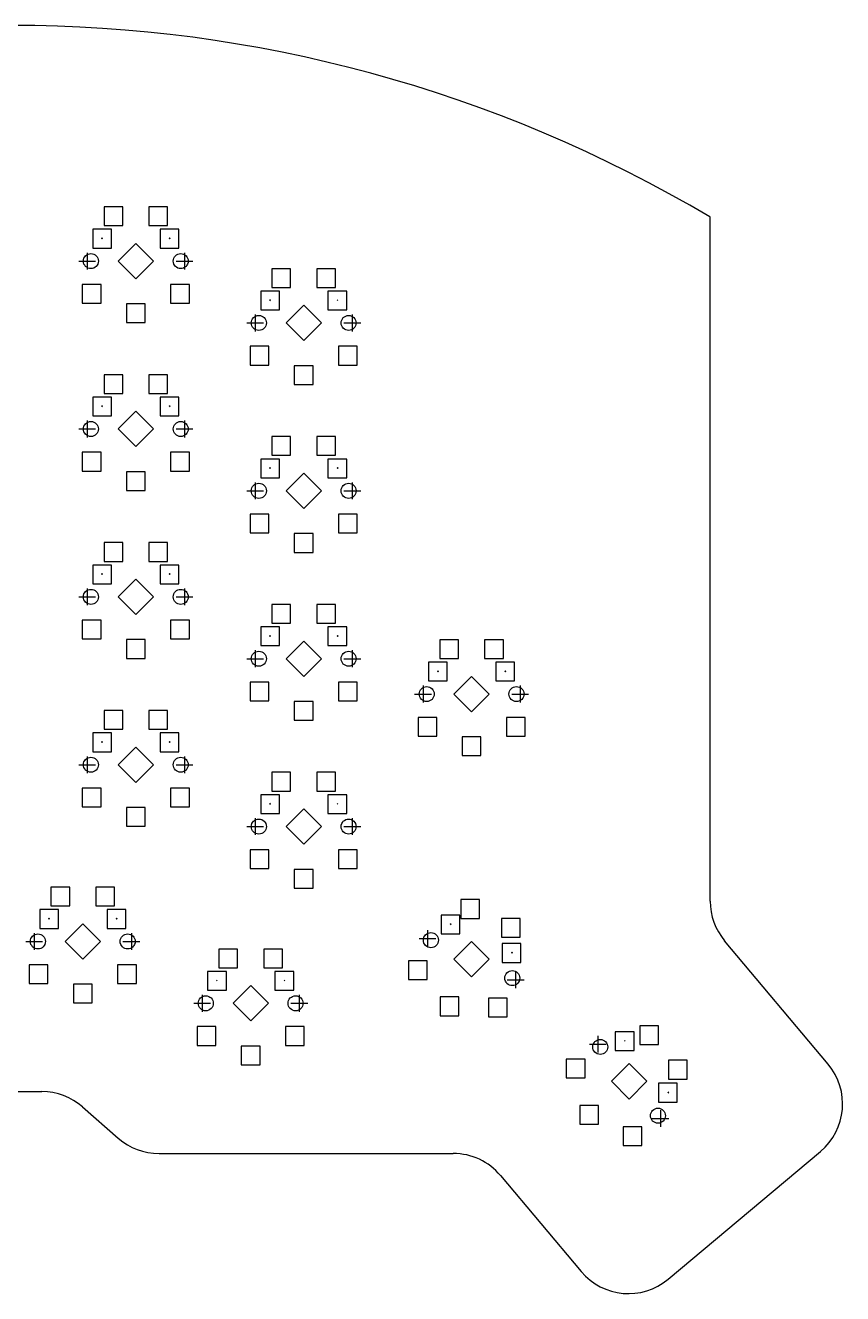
# Model space of a CAD drawing. Extents: x -0.75 to 6.14, y -2.87 to 3.57.
# Drawn here: x 2.5 to 6.14, y -2.08 to 3.57 of the extents above; entities that cross this region are included whole.
import ezdxf

# ---------------------------------------------------------------- set-up
doc = ezdxf.new("R2010")
doc.units = 0
doc.header["$MEASUREMENT"] = 0
doc.layers.add('BLACK', color=7, linetype='CONTINUOUS')

msp = doc.modelspace()

# ---------------------------------------------------------------- linework, layer by layer
at = {"layer": 'BLACK', "linetype": 'CONTINUOUS'}
for p, q in [((2.9339, 2.7614), (2.8504, 2.7614)), ((2.8504, 2.7614), (2.8504, 2.6779)), ((2.9339, 2.6779), (2.9339, 2.7614)), ((3.1339, 2.7614), (3.0504, 2.7614)), ((3.0504, 2.7614), (3.0504, 2.6779)), ((3.1339, 2.6779), (3.1339, 2.7614)), ((5.5512, 2.7165), (5.5502, 2.7165)), ((5.5512, -0.332), (5.5512, 2.7165)), ((2.8839, 2.6614), (2.8004, 2.6614)), ((2.8004, 2.6614), (2.8004, 2.5779)), ((2.8504, 2.6779), (2.9339, 2.6779)), ((2.8839, 2.5779), (2.8839, 2.6614)), ((3.0504, 2.6779), (3.1339, 2.6779)), ((3.1839, 2.6614), (3.1004, 2.6614)), ((3.1004, 2.6614), (3.1004, 2.5779)), ((3.1839, 2.6614), (3.1004, 2.6614)), ((3.1004, 2.6614), (3.1004, 2.5779)), ((3.1839, 2.5779), (3.1839, 2.6614)), ((3.1839, 2.5779), (3.1839, 2.6614)), ((2.8396, 2.6232), (2.8435, 2.6193)), ((2.8435, 2.6232), (2.8396, 2.6193)), ((3.1408, 2.6232), (3.1447, 2.6193)), ((3.1447, 2.6232), (3.1408, 2.6193)), ((2.7756, 2.5571), (2.7756, 2.4823)), ((2.8004, 2.5779), (2.8839, 2.5779)), ((2.9921, 2.5984), (2.9134, 2.5197)), ((3.0709, 2.5197), (2.9921, 2.5984)), ((3.1004, 2.5779), (3.1839, 2.5779)), ((3.1004, 2.5779), (3.1839, 2.5779)), ((3.2087, 2.5571), (3.2087, 2.4823)), ((2.7382, 2.5197), (2.813, 2.5197)), ((2.9134, 2.5197), (2.9921, 2.4409)), ((2.9921, 2.4409), (3.0709, 2.5197)), ((3.1713, 2.5197), (3.2461, 2.5197)), ((3.6819, 2.4859), (3.5984, 2.4859)), ((3.5984, 2.4859), (3.5984, 2.4023)), ((3.6819, 2.4023), (3.6819, 2.4859)), ((3.8819, 2.4859), (3.7984, 2.4859)), ((3.7984, 2.4859), (3.7984, 2.4023)), ((3.8819, 2.4023), (3.8819, 2.4859)), ((2.837, 2.4158), (2.7535, 2.4158)), ((2.7535, 2.4158), (2.7535, 2.3323)), ((2.837, 2.3323), (2.837, 2.4158)), ((3.2307, 2.4158), (3.1472, 2.4158)), ((3.1472, 2.4158), (3.1472, 2.3323)), ((3.2307, 2.3323), (3.2307, 2.4158)), ((3.6319, 2.3859), (3.5484, 2.3859)), ((3.5484, 2.3859), (3.5484, 2.3023)), ((3.5984, 2.4023), (3.6819, 2.4023)), ((3.6319, 2.3023), (3.6319, 2.3859)), ((3.7984, 2.4023), (3.8819, 2.4023)), ((3.9319, 2.3859), (3.8484, 2.3859)), ((3.8484, 2.3859), (3.8484, 2.3023)), ((3.9319, 2.3859), (3.8484, 2.3859)), ((3.8484, 2.3859), (3.8484, 2.3023)), ((3.9319, 2.3023), (3.9319, 2.3859)), ((3.9319, 2.3023), (3.9319, 2.3859)), ((2.7535, 2.3323), (2.837, 2.3323)), ((3.0339, 2.3292), (2.9504, 2.3292)), ((2.9504, 2.3292), (2.9504, 2.2456)), ((3.0339, 2.2456), (3.0339, 2.3292)), ((3.1472, 2.3323), (3.2307, 2.3323)), ((3.5876, 2.3476), (3.5915, 2.3437)), ((3.5915, 2.3476), (3.5876, 2.3437)), ((3.7402, 2.3228), (3.6614, 2.2441)), ((3.8189, 2.2441), (3.7402, 2.3228)), ((3.8888, 2.3476), (3.8927, 2.3437)), ((3.8927, 2.3476), (3.8888, 2.3437)), ((3.5236, 2.2815), (3.5236, 2.2067)), ((3.5484, 2.3023), (3.6319, 2.3023)), ((3.8484, 2.3023), (3.9319, 2.3023)), ((3.8484, 2.3023), (3.9319, 2.3023)), ((3.9567, 2.2815), (3.9567, 2.2067)), ((2.9504, 2.2456), (3.0339, 2.2456)), ((3.4862, 2.2441), (3.561, 2.2441)), ((3.6614, 2.2441), (3.7402, 2.1654)), ((3.7402, 2.1654), (3.8189, 2.2441)), ((3.9193, 2.2441), (3.9941, 2.2441)), ((3.5851, 2.1402), (3.5015, 2.1402)), ((3.5015, 2.1402), (3.5015, 2.0567)), ((3.5851, 2.0567), (3.5851, 2.1402)), ((3.9788, 2.1402), (3.8952, 2.1402)), ((3.8952, 2.1402), (3.8952, 2.0567)), ((3.9788, 2.0567), (3.9788, 2.1402)), ((3.5015, 2.0567), (3.5851, 2.0567)), ((3.7819, 2.0536), (3.6984, 2.0536)), ((3.6984, 2.0536), (3.6984, 1.9701)), ((3.7819, 1.9701), (3.7819, 2.0536)), ((3.8952, 2.0567), (3.9788, 2.0567)), ((2.9339, 2.0134), (2.8504, 2.0134)), ((2.8504, 2.0134), (2.8504, 1.9299)), ((2.9339, 1.9299), (2.9339, 2.0134)), ((3.1339, 2.0134), (3.0504, 2.0134)), ((3.0504, 2.0134), (3.0504, 1.9299)), ((3.1339, 1.9299), (3.1339, 2.0134)), ((2.8504, 1.9299), (2.9339, 1.9299)), ((3.0504, 1.9299), (3.1339, 1.9299)), ((3.6984, 1.9701), (3.7819, 1.9701)), ((2.8839, 1.9134), (2.8004, 1.9134)), ((2.8004, 1.9134), (2.8004, 1.8299)), ((2.8396, 1.8752), (2.8435, 1.8713)), ((2.8435, 1.8752), (2.8396, 1.8713)), ((2.8839, 1.8299), (2.8839, 1.9134)), ((3.1839, 1.9134), (3.1004, 1.9134)), ((3.1004, 1.9134), (3.1004, 1.8299)), ((3.1839, 1.9134), (3.1004, 1.9134)), ((3.1004, 1.9134), (3.1004, 1.8299)), ((3.1408, 1.8752), (3.1447, 1.8713)), ((3.1447, 1.8752), (3.1408, 1.8713)), ((3.1839, 1.8299), (3.1839, 1.9134)), ((3.1839, 1.8299), (3.1839, 1.9134)), ((2.7756, 1.8091), (2.7756, 1.7343)), ((2.8004, 1.8299), (2.8839, 1.8299)), ((2.9921, 1.8504), (2.9134, 1.7716)), ((3.0709, 1.7716), (2.9921, 1.8504)), ((3.1004, 1.8299), (3.1839, 1.8299)), ((3.1004, 1.8299), (3.1839, 1.8299)), ((3.2087, 1.8091), (3.2087, 1.7343)), ((2.7382, 1.7716), (2.813, 1.7716)), ((2.9134, 1.7716), (2.9921, 1.6929)), ((2.9921, 1.6929), (3.0709, 1.7716)), ((3.1713, 1.7716), (3.2461, 1.7716)), ((3.6819, 1.7378), (3.5984, 1.7378)), ((3.5984, 1.7378), (3.5984, 1.6543)), ((3.6819, 1.6543), (3.6819, 1.7378)), ((3.8819, 1.7378), (3.7984, 1.7378)), ((3.7984, 1.7378), (3.7984, 1.6543)), ((3.8819, 1.6543), (3.8819, 1.7378)), ((2.837, 1.6677), (2.7535, 1.6677)), ((2.7535, 1.6677), (2.7535, 1.5842)), ((2.837, 1.5842), (2.837, 1.6677)), ((3.2307, 1.6677), (3.1472, 1.6677)), ((3.1472, 1.6677), (3.1472, 1.5842)), ((3.2307, 1.5842), (3.2307, 1.6677)), ((3.5984, 1.6543), (3.6819, 1.6543)), ((3.7984, 1.6543), (3.8819, 1.6543)), ((2.7535, 1.5842), (2.837, 1.5842)), ((3.1472, 1.5842), (3.2307, 1.5842)), ((3.6319, 1.6378), (3.5484, 1.6378)), ((3.5484, 1.6378), (3.5484, 1.5543)), ((3.5876, 1.5996), (3.5915, 1.5957)), ((3.5915, 1.5996), (3.5876, 1.5957)), ((3.6319, 1.5543), (3.6319, 1.6378)), ((3.9319, 1.6378), (3.8484, 1.6378)), ((3.8484, 1.6378), (3.8484, 1.5543)), ((3.9319, 1.6378), (3.8484, 1.6378)), ((3.8484, 1.6378), (3.8484, 1.5543)), ((3.8888, 1.5996), (3.8927, 1.5957)), ((3.8927, 1.5996), (3.8888, 1.5957)), ((3.9319, 1.5543), (3.9319, 1.6378)), ((3.9319, 1.5543), (3.9319, 1.6378)), ((3.0339, 1.5811), (2.9504, 1.5811)), ((2.9504, 1.5811), (2.9504, 1.4976)), ((3.0339, 1.4976), (3.0339, 1.5811)), ((3.5236, 1.5335), (3.5236, 1.4587)), ((3.5484, 1.5543), (3.6319, 1.5543)), ((3.7402, 1.5748), (3.6614, 1.4961)), ((3.8189, 1.4961), (3.7402, 1.5748)), ((3.8484, 1.5543), (3.9319, 1.5543)), ((3.8484, 1.5543), (3.9319, 1.5543)), ((3.9567, 1.5335), (3.9567, 1.4587)), ((2.9504, 1.4976), (3.0339, 1.4976)), ((3.4862, 1.4961), (3.561, 1.4961)), ((3.6614, 1.4961), (3.7402, 1.4173)), ((3.7402, 1.4173), (3.8189, 1.4961)), ((3.9193, 1.4961), (3.9941, 1.4961)), ((3.5851, 1.3921), (3.5015, 1.3921)), ((3.5015, 1.3921), (3.5015, 1.3086)), ((3.5851, 1.3086), (3.5851, 1.3921)), ((3.9788, 1.3921), (3.8952, 1.3921)), ((3.8952, 1.3921), (3.8952, 1.3086)), ((3.9788, 1.3086), (3.9788, 1.3921)), ((3.5015, 1.3086), (3.5851, 1.3086)), ((3.7819, 1.3055), (3.6984, 1.3055)), ((3.6984, 1.3055), (3.6984, 1.222)), ((3.7819, 1.222), (3.7819, 1.3055)), ((3.8952, 1.3086), (3.9788, 1.3086)), ((2.9339, 1.2654), (2.8504, 1.2654)), ((2.8504, 1.2654), (2.8504, 1.1819)), ((2.9339, 1.1819), (2.9339, 1.2654)), ((3.1339, 1.2654), (3.0504, 1.2654)), ((3.0504, 1.2654), (3.0504, 1.1819)), ((3.1339, 1.1819), (3.1339, 1.2654)), ((3.6984, 1.222), (3.7819, 1.222)), ((2.8839, 1.1654), (2.8004, 1.1654)), ((2.8004, 1.1654), (2.8004, 1.0819)), ((2.8504, 1.1819), (2.9339, 1.1819)), ((2.8839, 1.0819), (2.8839, 1.1654)), ((3.0504, 1.1819), (3.1339, 1.1819)), ((3.1839, 1.1654), (3.1004, 1.1654)), ((3.1004, 1.1654), (3.1004, 1.0819)), ((3.1839, 1.1654), (3.1004, 1.1654)), ((3.1004, 1.1654), (3.1004, 1.0819)), ((3.1839, 1.0819), (3.1839, 1.1654)), ((3.1839, 1.0819), (3.1839, 1.1654)), ((2.8004, 1.0819), (2.8839, 1.0819)), ((2.8396, 1.1272), (2.8435, 1.1232)), ((2.8435, 1.1272), (2.8396, 1.1232)), ((2.9921, 1.1024), (2.9134, 1.0236)), ((3.0709, 1.0236), (2.9921, 1.1024)), ((3.1004, 1.0819), (3.1839, 1.0819)), ((3.1004, 1.0819), (3.1839, 1.0819)), ((3.1408, 1.1272), (3.1447, 1.1232)), ((3.1447, 1.1272), (3.1408, 1.1232)), ((2.7382, 1.0236), (2.813, 1.0236)), ((2.7756, 1.061), (2.7756, 0.9862)), ((2.9134, 1.0236), (2.9921, 0.9449)), ((2.9921, 0.9449), (3.0709, 1.0236)), ((3.1713, 1.0236), (3.2461, 1.0236)), ((3.2087, 1.061), (3.2087, 0.9862)), ((3.6819, 0.9898), (3.5984, 0.9898)), ((3.5984, 0.9898), (3.5984, 0.9063)), ((3.6819, 0.9063), (3.6819, 0.9898)), ((3.8819, 0.9898), (3.7984, 0.9898)), ((3.7984, 0.9898), (3.7984, 0.9063)), ((3.8819, 0.9063), (3.8819, 0.9898)), ((2.837, 0.9197), (2.7535, 0.9197)), ((2.7535, 0.9197), (2.7535, 0.8362)), ((2.837, 0.8362), (2.837, 0.9197)), ((3.2307, 0.9197), (3.1472, 0.9197)), ((3.1472, 0.9197), (3.1472, 0.8362)), ((3.2307, 0.8362), (3.2307, 0.9197)), ((3.5984, 0.9063), (3.6819, 0.9063)), ((3.7984, 0.9063), (3.8819, 0.9063)), ((3.6319, 0.8898), (3.5484, 0.8898)), ((3.5484, 0.8898), (3.5484, 0.8063)), ((3.5876, 0.8516), (3.5915, 0.8476)), ((3.5915, 0.8516), (3.5876, 0.8476)), ((3.6319, 0.8063), (3.6319, 0.8898)), ((3.9319, 0.8898), (3.8484, 0.8898)), ((3.8484, 0.8898), (3.8484, 0.8063)), ((3.9319, 0.8898), (3.8484, 0.8898)), ((3.8484, 0.8898), (3.8484, 0.8063)), ((3.8888, 0.8516), (3.8927, 0.8476)), ((3.8927, 0.8516), (3.8888, 0.8476)), ((3.9319, 0.8063), (3.9319, 0.8898)), ((3.9319, 0.8063), (3.9319, 0.8898)), ((2.7535, 0.8362), (2.837, 0.8362)), ((3.0339, 0.8331), (2.9504, 0.8331)), ((2.9504, 0.8331), (2.9504, 0.7496)), ((3.0339, 0.7496), (3.0339, 0.8331)), ((3.1472, 0.8362), (3.2307, 0.8362)), ((3.5484, 0.8063), (3.6319, 0.8063)), ((3.7402, 0.8268), (3.6614, 0.748)), ((3.8189, 0.748), (3.7402, 0.8268)), ((3.8484, 0.8063), (3.9319, 0.8063)), ((3.8484, 0.8063), (3.9319, 0.8063)), ((4.4299, 0.8323), (4.3464, 0.8323)), ((4.3464, 0.8323), (4.3464, 0.7488)), ((4.4299, 0.7488), (4.4299, 0.8323)), ((4.63, 0.8323), (4.5464, 0.8323)), ((4.5464, 0.8323), (4.5464, 0.7488)), ((4.63, 0.7488), (4.63, 0.8323)), ((2.9504, 0.7496), (3.0339, 0.7496)), ((3.4862, 0.748), (3.561, 0.748)), ((3.5236, 0.7854), (3.5236, 0.7106)), ((3.6614, 0.748), (3.7402, 0.6693)), ((3.7402, 0.6693), (3.8189, 0.748)), ((3.9193, 0.748), (3.9941, 0.748)), ((3.9567, 0.7854), (3.9567, 0.7106)), ((4.3464, 0.7488), (4.4299, 0.7488)), ((4.5464, 0.7488), (4.63, 0.7488)), ((4.38, 0.7323), (4.2964, 0.7323)), ((4.2964, 0.7323), (4.2964, 0.6488)), ((4.3356, 0.6941), (4.3396, 0.6902)), ((4.3396, 0.6941), (4.3356, 0.6902)), ((4.38, 0.6488), (4.38, 0.7323)), ((4.6799, 0.7323), (4.5964, 0.7323)), ((4.5964, 0.7323), (4.5964, 0.6488)), ((4.6799, 0.7323), (4.5964, 0.7323)), ((4.5964, 0.7323), (4.5964, 0.6488)), ((4.6368, 0.6941), (4.6407, 0.6902)), ((4.6407, 0.6941), (4.6368, 0.6902)), ((4.6799, 0.6488), (4.6799, 0.7323)), ((4.6799, 0.6488), (4.6799, 0.7323)), ((3.5851, 0.6441), (3.5015, 0.6441)), ((3.5015, 0.6441), (3.5015, 0.5606)), ((3.5851, 0.5606), (3.5851, 0.6441)), ((3.9788, 0.6441), (3.8952, 0.6441)), ((3.8952, 0.6441), (3.8952, 0.5606)), ((3.9788, 0.5606), (3.9788, 0.6441)), ((4.2717, 0.628), (4.2717, 0.5532)), ((4.2964, 0.6488), (4.38, 0.6488)), ((4.4882, 0.6693), (4.4094, 0.5906)), ((4.5669, 0.5906), (4.4882, 0.6693)), ((4.5964, 0.6488), (4.6799, 0.6488)), ((4.5964, 0.6488), (4.6799, 0.6488)), ((4.7047, 0.628), (4.7047, 0.5532)), ((4.2343, 0.5906), (4.3091, 0.5906)), ((4.4094, 0.5906), (4.4882, 0.5118)), ((4.4882, 0.5118), (4.5669, 0.5906)), ((4.6673, 0.5906), (4.7421, 0.5906)), ((2.9339, 0.5173), (2.8504, 0.5173)), ((2.8504, 0.5173), (2.8504, 0.4338)), ((2.9339, 0.4338), (2.9339, 0.5173)), ((3.1339, 0.5173), (3.0504, 0.5173)), ((3.0504, 0.5173), (3.0504, 0.4338)), ((3.1339, 0.4338), (3.1339, 0.5173)), ((3.5015, 0.5606), (3.5851, 0.5606)), ((3.7819, 0.5575), (3.6984, 0.5575)), ((3.6984, 0.5575), (3.6984, 0.474)), ((3.7819, 0.474), (3.7819, 0.5575)), ((3.8952, 0.5606), (3.9788, 0.5606)), ((3.6984, 0.474), (3.7819, 0.474)), ((4.3331, 0.4866), (4.2496, 0.4866)), ((4.2496, 0.4866), (4.2496, 0.4031)), ((4.3331, 0.4031), (4.3331, 0.4866)), ((4.7268, 0.4866), (4.6433, 0.4866)), ((4.6433, 0.4866), (4.6433, 0.4031)), ((4.7268, 0.4031), (4.7268, 0.4866)), ((2.8839, 0.4173), (2.8004, 0.4173)), ((2.8004, 0.4173), (2.8004, 0.3338)), ((2.8504, 0.4338), (2.9339, 0.4338)), ((2.8839, 0.3338), (2.8839, 0.4173)), ((3.0504, 0.4338), (3.1339, 0.4338)), ((3.1839, 0.4173), (3.1004, 0.4173)), ((3.1004, 0.4173), (3.1004, 0.3338)), ((3.1839, 0.4173), (3.1004, 0.4173)), ((3.1004, 0.4173), (3.1004, 0.3338)), ((3.1839, 0.3338), (3.1839, 0.4173)), ((3.1839, 0.3338), (3.1839, 0.4173)), ((4.2496, 0.4031), (4.3331, 0.4031)), ((4.53, 0.4), (4.4464, 0.4)), ((4.4464, 0.4), (4.4464, 0.3165)), ((4.53, 0.3165), (4.53, 0.4)), ((4.6433, 0.4031), (4.7268, 0.4031)), ((2.8396, 0.3791), (2.8435, 0.3752)), ((2.8435, 0.3791), (2.8396, 0.3752)), ((2.9921, 0.3543), (2.9134, 0.2756)), ((3.0709, 0.2756), (2.9921, 0.3543)), ((3.1408, 0.3791), (3.1447, 0.3752)), ((3.1447, 0.3791), (3.1408, 0.3752)), ((2.7756, 0.313), (2.7756, 0.2382)), ((2.8004, 0.3338), (2.8839, 0.3338)), ((3.1004, 0.3338), (3.1839, 0.3338)), ((3.1004, 0.3338), (3.1839, 0.3338)), ((3.2087, 0.313), (3.2087, 0.2382)), ((4.4464, 0.3165), (4.53, 0.3165)), ((2.7382, 0.2756), (2.813, 0.2756)), ((2.9134, 0.2756), (2.9921, 0.1968)), ((2.9921, 0.1968), (3.0709, 0.2756)), ((3.1713, 0.2756), (3.2461, 0.2756)), ((3.6819, 0.2418), (3.5984, 0.2418)), ((3.5984, 0.2418), (3.5984, 0.1582)), ((3.6819, 0.1582), (3.6819, 0.2418)), ((3.8819, 0.2418), (3.7984, 0.2418)), ((3.7984, 0.2418), (3.7984, 0.1582)), ((3.8819, 0.1582), (3.8819, 0.2418)), ((2.837, 0.1717), (2.7535, 0.1717)), ((2.7535, 0.1717), (2.7535, 0.0882)), ((2.837, 0.0882), (2.837, 0.1717)), ((3.2307, 0.1717), (3.1472, 0.1717)), ((3.1472, 0.1717), (3.1472, 0.0882)), ((3.2307, 0.0882), (3.2307, 0.1717)), ((3.6319, 0.1418), (3.5484, 0.1418)), ((3.5484, 0.1418), (3.5484, 0.0582)), ((3.5984, 0.1582), (3.6819, 0.1582)), ((3.6319, 0.0582), (3.6319, 0.1418)), ((3.7984, 0.1582), (3.8819, 0.1582)), ((3.9319, 0.1418), (3.8484, 0.1418)), ((3.8484, 0.1418), (3.8484, 0.0582)), ((3.9319, 0.1418), (3.8484, 0.1418)), ((3.8484, 0.1418), (3.8484, 0.0582)), ((3.9319, 0.0582), (3.9319, 0.1418)), ((3.9319, 0.0582), (3.9319, 0.1418)), ((2.7535, 0.0882), (2.837, 0.0882)), ((3.0339, 0.0851), (2.9504, 0.0851)), ((2.9504, 0.0851), (2.9504, 0.0015)), ((3.0339, 0.0015), (3.0339, 0.0851)), ((3.1472, 0.0882), (3.2307, 0.0882)), ((3.5484, 0.0582), (3.6319, 0.0582)), ((3.5876, 0.1035), (3.5915, 0.0996)), ((3.5915, 0.1035), (3.5876, 0.0996)), ((3.7402, 0.0787), (3.6614, 0)), ((3.8189, 0), (3.7402, 0.0787)), ((3.8484, 0.0582), (3.9319, 0.0582)), ((3.8484, 0.0582), (3.9319, 0.0582)), ((3.8888, 0.1035), (3.8927, 0.0996)), ((3.8927, 0.1035), (3.8888, 0.0996)), ((2.9504, 0.0015), (3.0339, 0.0015)), ((3.4862, 0), (3.561, 0)), ((3.5236, 0.0374), (3.5236, -0.0374)), ((3.6614, 0), (3.7402, -0.0787)), ((3.7402, -0.0787), (3.8189, 0)), ((3.9193, 0), (3.9941, 0)), ((3.9567, 0.0374), (3.9567, -0.0374)), ((3.5851, -0.1039), (3.5015, -0.1039)), ((3.5015, -0.1039), (3.5015, -0.1874)), ((3.5851, -0.1874), (3.5851, -0.1039)), ((3.9788, -0.1039), (3.8952, -0.1039)), ((3.8952, -0.1039), (3.8952, -0.1874)), ((3.9788, -0.1874), (3.9788, -0.1039)), ((3.5015, -0.1874), (3.5851, -0.1874)), ((3.7819, -0.1905), (3.6984, -0.1905)), ((3.6984, -0.1905), (3.6984, -0.274)), ((3.7819, -0.274), (3.7819, -0.1905)), ((3.8952, -0.1874), (3.9788, -0.1874)), ((2.6977, -0.2701), (2.6141, -0.2701)), ((2.6141, -0.2701), (2.6141, -0.3536)), ((2.6977, -0.3536), (2.6977, -0.2701)), ((2.8977, -0.2701), (2.8142, -0.2701)), ((2.8142, -0.2701), (2.8142, -0.3536)), ((2.8977, -0.3536), (2.8977, -0.2701)), ((3.6984, -0.274), (3.7819, -0.274)), ((4.5238, -0.3253), (4.4403, -0.3253)), ((4.4403, -0.3253), (4.4403, -0.4088)), ((4.5238, -0.4088), (4.5238, -0.3253)), ((2.6477, -0.3701), (2.5642, -0.3701)), ((2.5642, -0.3701), (2.5642, -0.4536)), ((2.6141, -0.3536), (2.6977, -0.3536)), ((2.6477, -0.4536), (2.6477, -0.3701)), ((2.8142, -0.3536), (2.8977, -0.3536)), ((2.9477, -0.3701), (2.8641, -0.3701)), ((2.8641, -0.3701), (2.8641, -0.4536)), ((2.9477, -0.3701), (2.8641, -0.3701)), ((2.8641, -0.3701), (2.8641, -0.4536)), ((2.9477, -0.4536), (2.9477, -0.3701)), ((2.9477, -0.4536), (2.9477, -0.3701)), ((4.4363, -0.3948), (4.3528, -0.3948)), ((4.3528, -0.3948), (4.3528, -0.4783)), ((4.4363, -0.4783), (4.4363, -0.3948)), ((2.6033, -0.4083), (2.6073, -0.4122)), ((2.6073, -0.4083), (2.6033, -0.4122)), ((2.7559, -0.4331), (2.6772, -0.5118)), ((2.8346, -0.5118), (2.7559, -0.4331)), ((2.9045, -0.4083), (2.9085, -0.4122)), ((2.9085, -0.4083), (2.9045, -0.4122)), ((4.3927, -0.4329), (4.3966, -0.4368)), ((4.3966, -0.4329), (4.3927, -0.4368)), ((4.4403, -0.4088), (4.5238, -0.4088)), ((4.7051, -0.4098), (4.6216, -0.4098)), ((4.6216, -0.4098), (4.6216, -0.4933)), ((4.7051, -0.4933), (4.7051, -0.4098)), ((2.5394, -0.4744), (2.5394, -0.5492)), ((2.5642, -0.4536), (2.6477, -0.4536)), ((2.8641, -0.4536), (2.9477, -0.4536)), ((2.8641, -0.4536), (2.9477, -0.4536)), ((2.9724, -0.4744), (2.9724, -0.5492)), ((4.2545, -0.499), (4.3293, -0.499)), ((4.2919, -0.4616), (4.2919, -0.5364)), ((4.3528, -0.4783), (4.4363, -0.4783)), ((4.6216, -0.4933), (4.7051, -0.4933)), ((2.502, -0.5118), (2.5768, -0.5118)), ((2.6772, -0.5118), (2.7559, -0.5906)), ((2.7559, -0.5906), (2.8346, -0.5118)), ((2.935, -0.5118), (3.0098, -0.5118)), ((3.4457, -0.5456), (3.3622, -0.5456)), ((3.3622, -0.5456), (3.3622, -0.6292)), ((3.4457, -0.6292), (3.4457, -0.5456)), ((3.6457, -0.5456), (3.5622, -0.5456)), ((3.5622, -0.5456), (3.5622, -0.6292)), ((3.6457, -0.6292), (3.6457, -0.5456)), ((4.4882, -0.5118), (4.4094, -0.5906)), ((4.5669, -0.5906), (4.4882, -0.5118)), ((4.7082, -0.5216), (4.6246, -0.5216)), ((4.6246, -0.5216), (4.6246, -0.6051)), ((4.7082, -0.5216), (4.6246, -0.5216)), ((4.6246, -0.5216), (4.6246, -0.6051)), ((4.6656, -0.5602), (4.6696, -0.5641)), ((4.6696, -0.5602), (4.6656, -0.5641)), ((4.7082, -0.6051), (4.7082, -0.5216)), ((4.7082, -0.6051), (4.7082, -0.5216)), ((6.0769, -1.0589), (5.6157, -0.5092)), ((2.6008, -0.6157), (2.5173, -0.6157)), ((2.5173, -0.6157), (2.5173, -0.6992)), ((2.6008, -0.6992), (2.6008, -0.6157)), ((2.9945, -0.6157), (2.911, -0.6157)), ((2.911, -0.6157), (2.911, -0.6992)), ((2.9945, -0.6992), (2.9945, -0.6157)), ((4.29, -0.5976), (4.2065, -0.5976)), ((4.2065, -0.5976), (4.2065, -0.6811)), ((4.29, -0.6811), (4.29, -0.5976)), ((4.4094, -0.5906), (4.4882, -0.6693)), ((4.4882, -0.6693), (4.5669, -0.5906)), ((4.6246, -0.6051), (4.7082, -0.6051)), ((4.6246, -0.6051), (4.7082, -0.6051)), ((3.3957, -0.6456), (3.3122, -0.6456)), ((3.3122, -0.6456), (3.3122, -0.7292)), ((3.3622, -0.6292), (3.4457, -0.6292)), ((3.3957, -0.7292), (3.3957, -0.6456)), ((3.5622, -0.6292), (3.6457, -0.6292)), ((3.6957, -0.6456), (3.6122, -0.6456)), ((3.6122, -0.6456), (3.6122, -0.7292)), ((3.6957, -0.6456), (3.6122, -0.6456)), ((3.6122, -0.6456), (3.6122, -0.7292)), ((3.6957, -0.7292), (3.6957, -0.6456)), ((3.6957, -0.7292), (3.6957, -0.6456)), ((4.6844, -0.6447), (4.6844, -0.7195)), ((2.5173, -0.6992), (2.6008, -0.6992)), ((2.7977, -0.7023), (2.7142, -0.7023)), ((2.7142, -0.7023), (2.7142, -0.7859)), ((2.7977, -0.7859), (2.7977, -0.7023)), ((2.911, -0.6992), (2.9945, -0.6992)), ((3.3122, -0.7292), (3.3957, -0.7292)), ((3.3514, -0.6839), (3.3553, -0.6878)), ((3.3553, -0.6839), (3.3514, -0.6878)), ((3.5039, -0.7087), (3.4252, -0.7874)), ((3.5827, -0.7874), (3.5039, -0.7087)), ((3.6122, -0.7292), (3.6957, -0.7292)), ((3.6122, -0.7292), (3.6957, -0.7292)), ((3.6526, -0.6839), (3.6565, -0.6878)), ((3.6565, -0.6839), (3.6526, -0.6878)), ((4.2065, -0.6811), (4.29, -0.6811)), ((4.647, -0.6821), (4.7218, -0.6821)), ((2.7142, -0.7859), (2.7977, -0.7859)), ((3.25, -0.7874), (3.3248, -0.7874)), ((3.2874, -0.75), (3.2874, -0.8248)), ((3.4252, -0.7874), (3.5039, -0.8661)), ((3.5039, -0.8661), (3.5827, -0.7874)), ((3.6831, -0.7874), (3.7579, -0.7874)), ((3.7205, -0.75), (3.7205, -0.8248)), ((4.4318, -0.7593), (4.3483, -0.7593)), ((4.3483, -0.7593), (4.3483, -0.8428)), ((4.4318, -0.8428), (4.4318, -0.7593)), ((4.6468, -0.764), (4.5633, -0.764)), ((4.5633, -0.764), (4.5633, -0.8475)), ((4.6468, -0.8475), (4.6468, -0.764)), ((4.3483, -0.8428), (4.4318, -0.8428)), ((4.5633, -0.8475), (4.6468, -0.8475)), ((3.3489, -0.8913), (3.2653, -0.8913)), ((3.2653, -0.8913), (3.2653, -0.9748)), ((3.3489, -0.9748), (3.3489, -0.8913)), ((3.7426, -0.8913), (3.659, -0.8913)), ((3.659, -0.8913), (3.659, -0.9748)), ((3.7426, -0.9748), (3.7426, -0.8913)), ((5.3207, -0.8881), (5.2372, -0.8881)), ((5.2372, -0.8881), (5.2372, -0.9716)), ((5.3207, -0.9716), (5.3207, -0.8881)), ((5.0508, -0.9317), (5.0508, -1.0065)), ((5.2119, -0.9141), (5.1284, -0.9141)), ((5.1284, -0.9141), (5.1284, -0.9976)), ((5.169, -0.9524), (5.173, -0.9563)), ((5.173, -0.9524), (5.169, -0.9563)), ((5.2119, -0.9976), (5.2119, -0.9141)), ((3.2653, -0.9748), (3.3489, -0.9748)), ((3.5457, -0.9779), (3.4622, -0.9779)), ((3.4622, -0.9779), (3.4622, -1.0614)), ((3.5457, -1.0614), (3.5457, -0.9779)), ((3.659, -0.9748), (3.7426, -0.9748)), ((5.0134, -0.9691), (5.0882, -0.9691)), ((5.1284, -0.9976), (5.2119, -0.9976)), ((5.2372, -0.9716), (5.3207, -0.9716)), ((3.4622, -1.0614), (3.5457, -1.0614)), ((4.9936, -1.0361), (4.9101, -1.0361)), ((4.9101, -1.0361), (4.9101, -1.1196)), ((4.9936, -1.1196), (4.9936, -1.0361)), ((5.19, -1.0563), (5.1113, -1.135)), ((5.2687, -1.135), (5.19, -1.0563)), ((5.4492, -1.0413), (5.3657, -1.0413)), ((5.3657, -1.0413), (5.3657, -1.1248)), ((5.4492, -1.1248), (5.4492, -1.0413)), ((4.9101, -1.1196), (4.9936, -1.1196)), ((5.3657, -1.1248), (5.4492, -1.1248)), ((1.6171, -1.1811), (2.5736, -1.1811)), ((5.1113, -1.135), (5.19, -1.2138)), ((5.19, -1.2138), (5.2687, -1.135)), ((5.4048, -1.1439), (5.3213, -1.1439)), ((5.3213, -1.1439), (5.3213, -1.2274)), ((5.4048, -1.1439), (5.3213, -1.1439)), ((5.3213, -1.1439), (5.3213, -1.2274)), ((5.3626, -1.1831), (5.3666, -1.187)), ((5.3666, -1.1831), (5.3626, -1.187)), ((5.4048, -1.2274), (5.4048, -1.1439)), ((5.4048, -1.2274), (5.4048, -1.1439)), ((5.0538, -1.2426), (4.9703, -1.2426)), ((4.9703, -1.2426), (4.9703, -1.3261)), ((5.0538, -1.3261), (5.0538, -1.2426)), ((5.3213, -1.2274), (5.4048, -1.2274)), ((5.3213, -1.2274), (5.4048, -1.2274)), ((2.7551, -1.2493), (2.9142, -1.3885)), ((5.3292, -1.2635), (5.3292, -1.3383)), ((4.9703, -1.3261), (5.0538, -1.3261)), ((5.2467, -1.3377), (5.1632, -1.3377)), ((5.1632, -1.3377), (5.1632, -1.4212)), ((5.2467, -1.4212), (5.2467, -1.3377)), ((5.2918, -1.3009), (5.3666, -1.3009)), ((3.0957, -1.4567), (4.4063, -1.4567)), ((5.1632, -1.4212), (5.2467, -1.4212)), ((5.3644, -2.0166), (6.043, -1.4472)), ((4.6174, -1.5551), (4.9761, -1.9826))]:
    msp.add_line(p, q, dxfattribs=at)
at = {"layer": 'BLACK'}
for centre in [(2.7921, 2.5197), (3.1921, 2.5197), (3.5402, 2.2441), (3.9402, 2.2441), (2.7921, 1.7716), (3.1921, 1.7716), (3.5402, 1.4961), (3.9402, 1.4961), (2.7921, 1.0236), (3.1921, 1.0236), (3.5402, 0.748), (3.9402, 0.748), (4.2882, 0.5906), (4.6882, 0.5906), (2.7921, 0.2756), (3.1921, 0.2756), (3.5402, 0), (3.9402, 0), (2.5559, -0.5118), (2.9559, -0.5118), (4.3069, -0.506), (4.6695, -0.6751), (3.3039, -0.7874), (3.7039, -0.7874), (5.0614, -0.9818), (5.3185, -1.2882)]:
    msp.add_circle(centre, 0.0335, dxfattribs=at)
for centre, radius, start, end in [((2.4409, -2.5197), 6.0898, 59.2986, 120.701), ((5.8268, -0.332), 0.2756, -180, -140), ((5.8658, -1.2361), 0.2756, -50, 40), ((2.5736, -1.4567), 0.2756, 48.8141, 90), ((3.0957, -1.1811), 0.2756, -131.186, -90), ((4.4063, -1.7323), 0.2756, 40, 90), ((5.1872, -1.8054), 0.2756, -140, -50)]:
    msp.add_arc(centre, radius, start, end, dxfattribs=at)

doc.saveas('drawing.dxf')
